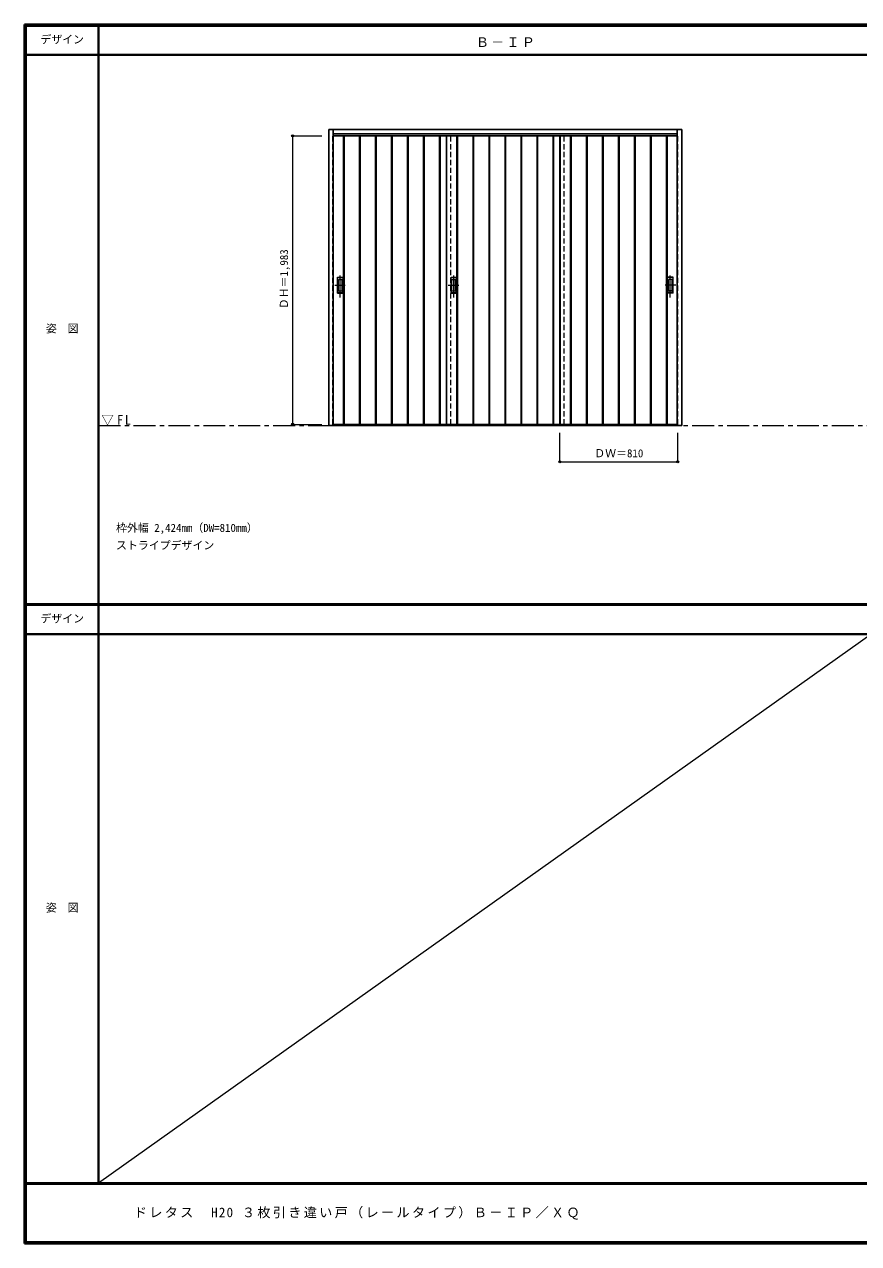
# Model space of a CAD drawing. Units: millimetres, scale not verified. Extents: x -6000 to 5700, y -4307 to 4260.
# Drawn here: x -6000 to -267, y -4205 to 4175 of the extents above; entities that cross this region are included whole.
import ezdxf
from ezdxf.enums import TextEntityAlignment as Align

# ---------------------------------------------------------------- set-up
doc = ezdxf.new("R2010")
doc.units = ezdxf.units.MM
doc.header["$LTSCALE"] = 30
doc.header["$PDMODE"] = 32
doc.header["$PDSIZE"] = 15
doc.linetypes.add('CHAIN1', pattern=[8, 5, -1, 1, -1])
doc.linetypes.add('DASHED1', pattern=[1.8, 1.2, -0.6])
for name, color, linetype, lineweight in [('0-2_扉', 3, 'Continuous', 25), ('0-4_枠', 3, 'Continuous', 25), ('0-6_引手', 7, 'Continuous', 18), ('0-B_寸法', 4, 'Continuous', 9), ('F-1_枠', 6, 'Continuous', 40), ('F-A_文字', 7, 'Continuous', 18)]:
    doc.layers.add(name, color=color, linetype=linetype, lineweight=lineweight)
doc.layers.add('0-A_文字', color=7, linetype='Continuous')
doc.styles.add('ＭＳ ゴシック', font='')
doc.styles.get('ＭＳ ゴシック').set_extended_font_data('MS Gothic')

msp = doc.modelspace()

# ---------------------------------------------------------------- linework, layer by layer
at = {"layer": '0-2_扉', "color": 4, "linetype": 'DASHED1', "lineweight": 9}
for p, q in [((-3880, 1426), (-3880, 3409)), ((-3877, 3409), (-3880, 3409)), ((-3070, 1426), (-3070, 3408.5)), ((-2290, 1426), (-2290, 3408.5)), ((-1513, 3409), (-1510, 3409)), ((-1510, 1426), (-1510, 3409)), ((-3877, 1426), (-3880, 1426)), ((-1513, 1426), (-1510, 1426))]:
    msp.add_line(p, q, dxfattribs=at)
at = {"layer": '0-2_扉'}
for p, q in [((-3070, 3409), (-3877, 3409)), ((-3807, 1426), (-3807, 3409)), ((-3803, 1426), (-3803, 3409)), ((-3697, 1426), (-3697, 3409)), ((-3693, 1426), (-3693, 3409)), ((-3587, 1426), (-3587, 3409)), ((-3583, 1426), (-3583, 3409)), ((-3477, 1426), (-3477, 3409)), ((-3473, 1426), (-3473, 3409)), ((-3367, 1426), (-3367, 3409)), ((-3363, 1426), (-3363, 3409)), ((-3257, 1426), (-3257, 3409)), ((-3253, 1426), (-3253, 3409)), ((-3147, 1426), (-3147, 3409)), ((-3143, 1426), (-3143, 3409)), ((-2290, 3409), (-3100, 3409)), ((-3100, 1426), (-3100, 3408.5)), ((-3098, 1426), (-3098, 3409)), ((-3098, 1426), (-3098, 3408.5)), ((-3027, 1426), (-3027, 3409)), ((-3023, 1426), (-3023, 3409)), ((-2917, 1426), (-2917, 3409)), ((-2913, 1426), (-2913, 3409)), ((-2807, 1426), (-2807, 3409)), ((-2803, 1426), (-2803, 3409)), ((-2697, 1426), (-2697, 3409)), ((-2693, 1426), (-2693, 3409)), ((-2587, 1426), (-2587, 3409)), ((-2583, 1426), (-2583, 3409)), ((-2477, 1426), (-2477, 3409)), ((-2473, 1426), (-2473, 3409)), ((-2367, 1426), (-2367, 3409)), ((-2363, 1426), (-2363, 3409)), ((-2320, 3409), (-1513, 3409)), ((-2320, 1426), (-2320, 3408.5)), ((-2318, 1426), (-2318, 3408.5)), ((-2247, 1426), (-2247, 3409)), ((-2243, 1426), (-2243, 3409)), ((-2137, 1426), (-2137, 3409)), ((-2133, 1426), (-2133, 3409)), ((-2027, 1426), (-2027, 3409)), ((-2023, 1426), (-2023, 3409)), ((-1917, 1426), (-1917, 3409)), ((-1913, 1426), (-1913, 3409)), ((-1807, 1426), (-1807, 3409)), ((-1803, 1426), (-1803, 3409)), ((-1697, 1426), (-1697, 3409)), ((-1693, 1426), (-1693, 3409)), ((-1587, 1426), (-1587, 3409)), ((-1583, 1426), (-1583, 3409)), ((-3070, 1426), (-3877, 1426)), ((-2290, 1426), (-3100, 1426)), ((-2320, 1426), (-1513, 1426)), ((-3100, 1418), (-3070, 1418)), ((-2320, 1418), (-2290, 1418))]:
    msp.add_line(p, q, dxfattribs=at)
at = {"layer": '0-2_扉', "color": 7, "lineweight": 18}
for p, q in [((-3805, 1426), (-3805, 3409)), ((-3695, 1426), (-3695, 3409)), ((-3585, 1426), (-3585, 3409)), ((-3475, 1426), (-3475, 3409)), ((-3365, 1426), (-3365, 3409)), ((-3255, 1426), (-3255, 3409)), ((-3145, 1426), (-3145, 3409)), ((-3025, 1426), (-3025, 3409)), ((-2915, 1426), (-2915, 3409)), ((-2805, 1426), (-2805, 3409)), ((-2695, 1426), (-2695, 3409)), ((-2585, 1426), (-2585, 3409)), ((-2475, 1426), (-2475, 3409)), ((-2365, 1426), (-2365, 3409)), ((-2245, 1426), (-2245, 3409)), ((-2135, 1426), (-2135, 3409)), ((-2025, 1426), (-2025, 3409)), ((-1915, 1426), (-1915, 3409)), ((-1805, 1426), (-1805, 3409)), ((-1695, 1426), (-1695, 3409)), ((-1585, 1426), (-1585, 3409))]:
    msp.add_line(p, q, dxfattribs=at)
at = {"layer": '0-2_扉', "color": 7, "linetype": 'CHAIN1', "lineweight": 18}
msp.add_line((-5490, 1418), (5690, 1418), dxfattribs=at)
at = {"layer": '0-4_枠'}
for p, q in [((-3907, 3453), (-1483, 3453)), ((-3877, 1418), (-3877, 3453)), ((-1513, 1418), (-1513, 3453)), ((-1483, 1418), (-1483, 3453)), ((-3877, 3423), (-1513, 3423)), ((-1513, 1421), (-3877, 1421)), ((-1513, 1418), (-3877, 1418)), ((-1483, 1418), (-1513, 1418))]:
    msp.add_line(p, q, dxfattribs=at)
msp.add_lwpolyline([(-3877, 1418), (-3907, 1418), (-3907, 3453)], dxfattribs=at)
at = {"layer": '0-6_引手'}
for p, q in [((-3848, 2438.5), (-3810, 2438.5)), ((-3848, 2328.5), (-3848, 2438.5)), ((-3810, 2328.5), (-3810, 2438.5)), ((-3068, 2438.5), (-3030, 2438.5)), ((-3068, 2328.5), (-3068, 2438.5)), ((-3030, 2328.5), (-3030, 2438.5)), ((-1542, 2438.5), (-1580, 2438.5)), ((-1580, 2328.5), (-1580, 2438.5)), ((-1542, 2328.5), (-1542, 2438.5)), ((-3841.5, 2422.5), (-3816.5, 2422.5)), ((-3841.5, 2344.5), (-3841.5, 2422.5)), ((-3816.5, 2344.5), (-3816.5, 2422.5)), ((-3061.5, 2422.5), (-3036.5, 2422.5)), ((-3061.5, 2344.5), (-3061.5, 2422.5)), ((-3036.5, 2344.5), (-3036.5, 2422.5)), ((-1548.5, 2422.5), (-1573.5, 2422.5)), ((-1573.5, 2344.5), (-1573.5, 2422.5)), ((-1548.5, 2344.5), (-1548.5, 2422.5)), ((-3848, 2328.5), (-3810, 2328.5)), ((-3841.5, 2344.5), (-3816.5, 2344.5)), ((-3068, 2328.5), (-3030, 2328.5)), ((-3061.5, 2344.5), (-3036.5, 2344.5)), ((-1542, 2328.5), (-1580, 2328.5)), ((-1548.5, 2344.5), (-1573.5, 2344.5))]:
    msp.add_line(p, q, dxfattribs=at)
at = {"layer": '0-6_引手', "linetype": 'CHAIN1'}
for p, q in [((-3829, 2298.27), (-3829, 2469.12)), ((-3049, 2298.27), (-3049, 2469.12)), ((-1561, 2298.27), (-1561, 2469.12)), ((-3867.07, 2383.5), (-3794.56, 2383.5)), ((-3087.07, 2383.5), (-3014.56, 2383.5)), ((-1522.93, 2383.5), (-1595.44, 2383.5))]:
    msp.add_line(p, q, dxfattribs=at)
at = {"layer": '0-6_引手', "linetype": 'DASHED1'}
for p, q in [((-3813, 2332.5), (-3813, 2434.5)), ((-3033, 2332.5), (-3033, 2434.5)), ((-1577, 2332.5), (-1577, 2434.5)), ((-3845, 2332.5), (-3813, 2332.5)), ((-3065, 2332.5), (-3033, 2332.5)), ((-1545, 2332.5), (-1577, 2332.5))]:
    msp.add_line(p, q, dxfattribs=at)
for points in [[(-3845, 2332.5), (-3845, 2434.5), (-3813, 2434.5)], [(-3065, 2332.5), (-3065, 2434.5), (-3033, 2434.5)], [(-1545, 2332.5), (-1545, 2434.5), (-1577, 2434.5)]]:
    msp.add_lwpolyline(points, dxfattribs=at)
at = {"layer": '0-B_寸法'}
for p, q in [((-4157, 3409), (-3957, 3409)), ((-4157, 3409), (-4157, 1426)), ((-4157, 1426), (-3957, 1426)), ((-2320, 1168), (-2320, 1368)), ((-1510, 1168), (-1510, 1368)), ((-2320, 1168), (-1510, 1168))]:
    msp.add_line(p, q, dxfattribs=at)
at = {"layer": '0-B_寸法', "color": 7}
for p in [(-4157, 3409), (-4157, 1426), (-2320, 1168), (-1510, 1168)]:
    msp.add_point(p, dxfattribs=at)
at = {"layer": 'F-1_枠'}
for p, q in [((-6000, 4175), (5700, 4175)), ((-6000, 4175), (-6000, -4205)), ((-6000, 4170), (5700, 4170)), ((-6000, 4165), (5700, 4165)), ((-5995, 4175), (-5995, -4205)), ((-5990, 4175), (-5990, -4205)), ((-5490, 4175), (-5490, -3790)), ((-6000, 3965), (5700, 3965)), ((-6000, 190.5), (5700, 190.5)), ((-6000, 187.5), (5700, 187.5)), ((-6000, 184.5), (5700, 184.5)), ((-6000, -15.5), (5700, -15.5)), ((5700, -3790), (-6000, -3790)), ((5700, -3795), (-6000, -3795)), ((5700, -4195), (-6000, -4195)), ((5700, -4200), (-6000, -4200)), ((5700, -4205), (-6000, -4205))]:
    msp.add_line(p, q, dxfattribs=at)
at = {"layer": 'F-A_文字'}
msp.add_line((100, 184.5), (-5490, -3790), dxfattribs=at)

# ---------------------------------------------------------------- texts
at = {"layer": '0-A_文字', "style": 'ＭＳ ゴシック'}
for s, p in [('枠外幅 2,424mm（DW=810mm）', (-5370, 670.5)), ('ストライプデザイン', (-5370, 550.5))]:
    msp.add_text(s, height=54.99, dxfattribs=at).set_placement(p, align=Align.BOTTOM_LEFT)
at = {"layer": '0-A_文字', "char_height": 65.98, "attachment_point": 7, "style": 'ＭＳ ゴシック'}
for s, insert in [('\\T1.17;Ｂ－ＩＰ', (-2897.5, 4020)), ('\\T1.26;\\W0.95;▽FL', (-5471.25, 1418))]:
    msp.add_mtext(s, dxfattribs=dict(at, insert=insert))
at = {"layer": '0-B_寸法', "color": 7, "style": 'ＭＳ ゴシック'}
msp.add_text('ＤＨ＝1,983', height=54.99, rotation=90, dxfattribs=at).set_placement((-4172, 2217.25), align=Align.BOTTOM_LEFT)
msp.add_text('ＤＷ＝810', height=54.99, dxfattribs=at).set_placement((-2083.75, 1183), align=Align.BOTTOM_LEFT)
at = {"layer": 'F-A_文字', "style": 'ＭＳ ゴシック'}
for s, p in [('デザイン', (-5890, 4027.5)), ('姿\u3000図', (-5852.5, 2040.25)), ('デザイン', (-5890, 47)), ('姿\u3000図', (-5852.5, -1940.25))]:
    msp.add_text(s, height=54.99, dxfattribs=at).set_placement(p, align=Align.BOTTOM_LEFT)
at = {"layer": 'F-A_文字', "insert": (-5247.55, -4040), "char_height": 65.98, "attachment_point": 7, "style": 'ＭＳ ゴシック'}
msp.add_mtext('\\T1.18;ドレタス\u3000H20\\~３枚引き違い戸（レールタイプ）Ｂ－ＩＰ／ＸＱ', dxfattribs=at)

doc.saveas('drawing.dxf')
